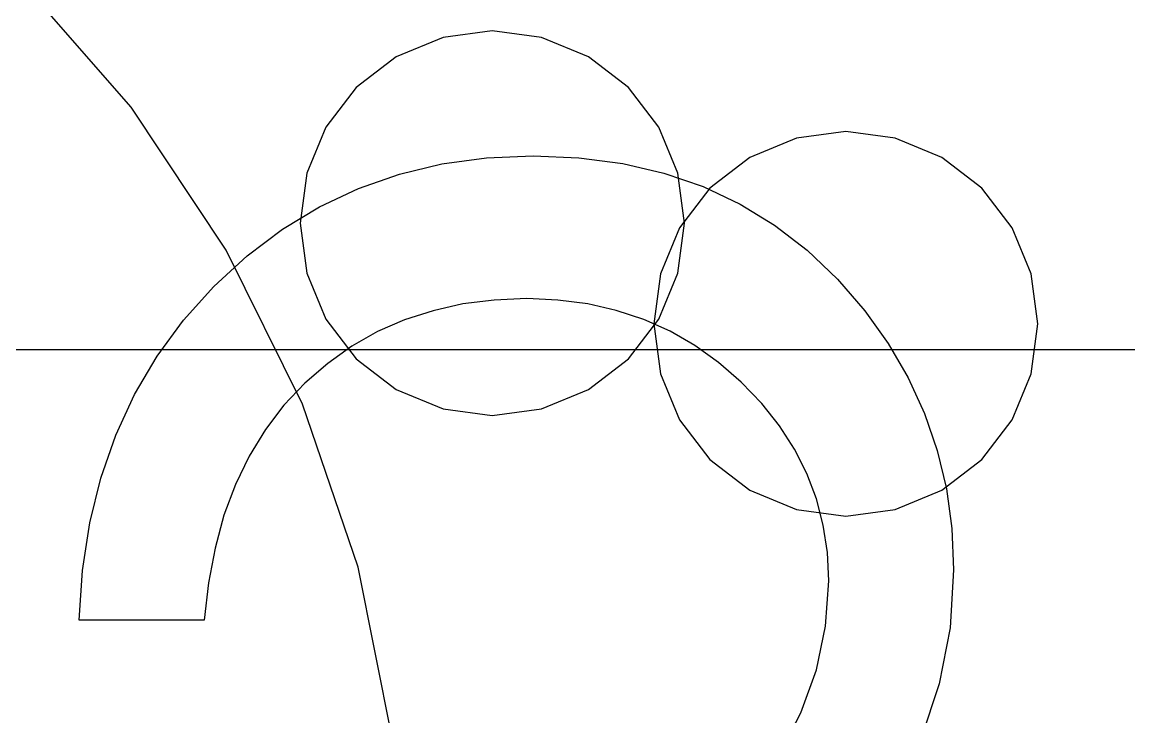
# Model space of a CAD drawing. Extents: x -257 to 298, y -311 to 343.
# Drawn here: x 10.85 to 23.57, y 26.95 to 34.93 of the extents above; entities that cross this region are included whole.
import ezdxf

# ---------------------------------------------------------------- set-up
doc = ezdxf.new("R2010")
doc.units = 0

msp = doc.modelspace()

# ---------------------------------------------------------------- linework, layer by layer
for p, q in [((19.753138, 33.596646), (19.216, 33.374784)), ((19.753138, 33.596646), (19.216, 33.374784)), ((20.32, 33.6706), (19.753138, 33.596646)), ((20.32, 33.6706), (19.753138, 33.596646)), ((20.886862, 33.596646), (20.32, 33.6706)), ((20.886862, 33.596646), (20.32, 33.6706)), ((21.424, 33.374784), (20.886862, 33.596646)), ((21.424, 33.374784), (20.886862, 33.596646)), ((19.216, 33.374784), (18.755293, 33.02054)), ((19.216, 33.374784), (18.755293, 33.02054)), ((21.884707, 33.02054), (21.424, 33.374784)), ((21.884707, 33.02054), (21.424, 33.374784)), ((18.755293, 33.02054), (18.407816, 32.5666)), ((18.755293, 33.02054), (18.407816, 32.5666)), ((22.232184, 32.5666), (21.884707, 33.02054)), ((22.232184, 32.5666), (21.884707, 33.02054)), ((18.407816, 32.5666), (18.188431, 32.038706)), ((18.407816, 32.5666), (18.188431, 32.038706)), ((22.451569, 32.038706), (22.232184, 32.5666)), ((22.451569, 32.038706), (22.232184, 32.5666)), ((18.188431, 32.038706), (18.112, 31.4626)), ((18.188431, 32.038706), (18.112, 31.4626)), ((22.528, 31.4626), (22.451569, 32.038706)), ((22.528, 31.4626), (22.451569, 32.038706)), ((18.112, 31.4626), (18.188431, 30.886494)), ((18.112, 31.4626), (18.188431, 30.886494)), ((22.451569, 30.886494), (22.528, 31.4626)), ((22.451569, 30.886494), (22.528, 31.4626)), ((22.528, 31.4626), (22.528, 31.4626)), ((22.528, 31.4626), (22.528, 31.4626)), ((18.188431, 30.886494), (18.407816, 30.3586)), ((18.188431, 30.886494), (18.407816, 30.3586)), ((22.232184, 30.3586), (22.451569, 30.886494)), ((22.232184, 30.3586), (22.451569, 30.886494)), ((18.407816, 30.3586), (18.755293, 29.90466)), ((18.407816, 30.3586), (18.755293, 29.90466)), ((21.884707, 29.90466), (22.232184, 30.3586)), ((21.884707, 29.90466), (22.232184, 30.3586)), ((18.755293, 29.90466), (19.216, 29.550416)), ((18.755293, 29.90466), (19.216, 29.550416)), ((21.424, 29.550416), (21.884707, 29.90466)), ((21.424, 29.550416), (21.884707, 29.90466)), ((19.216, 29.550416), (19.753138, 29.328554)), ((19.216, 29.550416), (19.753138, 29.328554)), ((20.886862, 29.328554), (21.424, 29.550416)), ((20.886862, 29.328554), (21.424, 29.550416)), ((19.753138, 29.328554), (20.32, 29.2546)), ((19.753138, 29.328554), (20.32, 29.2546)), ((20.32, 29.2546), (20.886862, 29.328554)), ((20.32, 29.2546), (20.886862, 29.328554))]:
    msp.add_line(p, q)
at = {"layer": 'Layer 1'}
for p, q in [((12.103157, 33.950696), (10.799881, 35.442372)), ((12.103157, 33.950696), (10.799881, 35.442372)), ((12.103157, 33.950696), (10.799881, 35.442372)), ((12.103157, 33.950696), (10.799881, 35.442372)), ((12.103157, 33.950696), (10.799881, 35.442372)), ((15.689138, 34.753046), (15.152, 34.531184)), ((15.689138, 34.753046), (15.152, 34.531184)), ((15.689138, 34.753046), (15.152, 34.531184)), ((15.689138, 34.753046), (15.152, 34.531184)), ((15.689138, 34.753046), (15.152, 34.531184)), ((15.689138, 34.753046), (15.152, 34.531184)), ((15.689138, 34.753046), (15.152, 34.531184)), ((15.689138, 34.753046), (15.152, 34.531184)), ((15.689138, 34.753046), (15.152, 34.531184)), ((15.689138, 34.753046), (15.152, 34.531184)), ((16.256, 34.827), (15.689138, 34.753046)), ((16.256, 34.827), (15.689138, 34.753046)), ((16.256, 34.827), (15.689138, 34.753046)), ((16.256, 34.827), (15.689138, 34.753046)), ((16.256, 34.827), (15.689138, 34.753046)), ((16.256, 34.827), (15.689138, 34.753046)), ((16.256, 34.827), (15.689138, 34.753046)), ((16.256, 34.827), (15.689138, 34.753046)), ((16.256, 34.827), (15.689138, 34.753046)), ((16.256, 34.827), (15.689138, 34.753046)), ((16.822862, 34.753046), (16.256, 34.827)), ((16.822862, 34.753046), (16.256, 34.827)), ((16.822862, 34.753046), (16.256, 34.827)), ((16.822862, 34.753046), (16.256, 34.827)), ((16.822862, 34.753046), (16.256, 34.827)), ((16.822862, 34.753046), (16.256, 34.827)), ((16.822862, 34.753046), (16.256, 34.827)), ((16.822862, 34.753046), (16.256, 34.827)), ((16.822862, 34.753046), (16.256, 34.827)), ((16.822862, 34.753046), (16.256, 34.827)), ((17.36, 34.531184), (16.822862, 34.753046)), ((17.36, 34.531184), (16.822862, 34.753046)), ((17.36, 34.531184), (16.822862, 34.753046)), ((17.36, 34.531184), (16.822862, 34.753046)), ((17.36, 34.531184), (16.822862, 34.753046)), ((17.36, 34.531184), (16.822862, 34.753046)), ((17.36, 34.531184), (16.822862, 34.753046)), ((17.36, 34.531184), (16.822862, 34.753046)), ((17.36, 34.531184), (16.822862, 34.753046)), ((17.36, 34.531184), (16.822862, 34.753046)), ((15.152, 34.531184), (14.691293, 34.17694)), ((15.152, 34.531184), (14.691293, 34.17694)), ((15.152, 34.531184), (14.691293, 34.17694)), ((15.152, 34.531184), (14.691293, 34.17694)), ((15.152, 34.531184), (14.691293, 34.17694)), ((15.152, 34.531184), (14.691293, 34.17694)), ((15.152, 34.531184), (14.691293, 34.17694)), ((15.152, 34.531184), (14.691293, 34.17694)), ((15.152, 34.531184), (14.691293, 34.17694)), ((15.152, 34.531184), (14.691293, 34.17694)), ((17.820707, 34.17694), (17.36, 34.531184)), ((17.820707, 34.17694), (17.36, 34.531184)), ((17.820707, 34.17694), (17.36, 34.531184)), ((17.820707, 34.17694), (17.36, 34.531184)), ((17.820707, 34.17694), (17.36, 34.531184)), ((17.820707, 34.17694), (17.36, 34.531184)), ((17.820707, 34.17694), (17.36, 34.531184)), ((17.820707, 34.17694), (17.36, 34.531184)), ((17.820707, 34.17694), (17.36, 34.531184)), ((17.820707, 34.17694), (17.36, 34.531184)), ((14.691293, 34.17694), (14.343816, 33.723)), ((14.691293, 34.17694), (14.343816, 33.723)), ((14.691293, 34.17694), (14.343816, 33.723)), ((14.691293, 34.17694), (14.343816, 33.723)), ((14.691293, 34.17694), (14.343816, 33.723)), ((14.691293, 34.17694), (14.343816, 33.723)), ((14.691293, 34.17694), (14.343816, 33.723)), ((14.691293, 34.17694), (14.343816, 33.723)), ((14.691293, 34.17694), (14.343816, 33.723)), ((14.691293, 34.17694), (14.343816, 33.723)), ((18.168184, 33.723), (17.820707, 34.17694)), ((18.168184, 33.723), (17.820707, 34.17694)), ((18.168184, 33.723), (17.820707, 34.17694)), ((18.168184, 33.723), (17.820707, 34.17694)), ((18.168184, 33.723), (17.820707, 34.17694)), ((18.168184, 33.723), (17.820707, 34.17694)), ((18.168184, 33.723), (17.820707, 34.17694)), ((18.168184, 33.723), (17.820707, 34.17694)), ((18.168184, 33.723), (17.820707, 34.17694)), ((18.168184, 33.723), (17.820707, 34.17694)), ((13.198227, 32.3092), (12.103157, 33.950696)), ((13.198227, 32.3092), (12.103157, 33.950696)), ((13.198227, 32.3092), (12.103157, 33.950696)), ((13.198227, 32.3092), (12.103157, 33.950696)), ((13.198227, 32.3092), (12.103157, 33.950696)), ((14.343816, 33.723), (14.124431, 33.195106)), ((14.343816, 33.723), (14.124431, 33.195106)), ((14.343816, 33.723), (14.124431, 33.195106)), ((14.343816, 33.723), (14.124431, 33.195106)), ((14.343816, 33.723), (14.124431, 33.195106)), ((14.343816, 33.723), (14.124431, 33.195106)), ((14.343816, 33.723), (14.124431, 33.195106)), ((14.343816, 33.723), (14.124431, 33.195106)), ((14.343816, 33.723), (14.124431, 33.195106)), ((14.343816, 33.723), (14.124431, 33.195106)), ((18.387569, 33.195106), (18.168184, 33.723)), ((18.387569, 33.195106), (18.168184, 33.723)), ((18.387569, 33.195106), (18.168184, 33.723)), ((18.387569, 33.195106), (18.168184, 33.723)), ((18.387569, 33.195106), (18.168184, 33.723)), ((18.387569, 33.195106), (18.168184, 33.723)), ((18.387569, 33.195106), (18.168184, 33.723)), ((18.387569, 33.195106), (18.168184, 33.723)), ((18.387569, 33.195106), (18.168184, 33.723)), ((18.387569, 33.195106), (18.168184, 33.723)), ((15.677571, 33.299884), (16.190391, 33.370383)), ((15.677571, 33.299884), (16.190391, 33.370383)), ((15.677571, 33.299884), (16.190391, 33.370383)), ((15.677571, 33.299884), (16.190391, 33.370383)), ((15.677571, 33.299884), (16.190391, 33.370383)), ((16.190391, 33.370383), (16.725647, 33.392961)), ((16.190391, 33.370383), (16.725647, 33.392961)), ((16.190391, 33.370383), (16.725647, 33.392961)), ((16.190391, 33.370383), (16.725647, 33.392961)), ((16.190391, 33.370383), (16.725647, 33.392961)), ((16.7256, 33.3928), (17.251241, 33.370222)), ((16.7256, 33.3928), (17.251241, 33.370222)), ((16.7256, 33.3928), (17.251241, 33.370222)), ((16.7256, 33.3928), (17.251241, 33.370222)), ((16.7256, 33.3928), (17.251241, 33.370222)), ((17.251241, 33.370222), (17.754446, 33.302912)), ((17.251241, 33.370222), (17.754446, 33.302912)), ((17.251241, 33.370222), (17.754446, 33.302912)), ((17.251241, 33.370222), (17.754446, 33.302912)), ((17.251241, 33.370222), (17.754446, 33.302912)), ((15.187187, 33.181294), (15.677571, 33.299884)), ((15.187187, 33.181294), (15.677571, 33.299884)), ((15.187187, 33.181294), (15.677571, 33.299884)), ((15.187187, 33.181294), (15.677571, 33.299884)), ((15.187187, 33.181294), (15.677571, 33.299884)), ((17.754446, 33.302912), (18.228805, 33.193946)), ((17.754446, 33.302912), (18.228805, 33.193946)), ((17.754446, 33.302912), (18.228805, 33.193946)), ((17.754446, 33.302912), (18.228805, 33.193946)), ((17.754446, 33.302912), (18.228805, 33.193946)), ((14.124431, 33.195106), (14.048, 32.619)), ((14.124431, 33.195106), (14.048, 32.619)), ((14.124431, 33.195106), (14.048, 32.619)), ((14.124431, 33.195106), (14.048, 32.619)), ((14.124431, 33.195106), (14.048, 32.619)), ((14.124431, 33.195106), (14.048, 32.619)), ((14.124431, 33.195106), (14.048, 32.619)), ((14.124431, 33.195106), (14.048, 32.619)), ((14.124431, 33.195106), (14.048, 32.619)), ((14.124431, 33.195106), (14.048, 32.619)), ((14.716033, 33.017831), (15.187187, 33.181294)), ((14.716033, 33.017831), (15.187187, 33.181294)), ((14.716033, 33.017831), (15.187187, 33.181294)), ((14.716033, 33.017831), (15.187187, 33.181294)), ((14.716033, 33.017831), (15.187187, 33.181294)), ((18.228805, 33.193946), (18.680728, 33.040107)), ((18.228805, 33.193946), (18.680728, 33.040107)), ((18.228805, 33.193946), (18.680728, 33.040107)), ((18.228805, 33.193946), (18.680728, 33.040107)), ((18.228805, 33.193946), (18.680728, 33.040107)), ((18.464, 32.619), (18.387569, 33.195106)), ((18.464, 32.619), (18.387569, 33.195106)), ((18.464, 32.619), (18.387569, 33.195106)), ((18.464, 32.619), (18.387569, 33.195106)), ((18.464, 32.619), (18.387569, 33.195106)), ((18.464, 32.619), (18.387569, 33.195106)), ((18.464, 32.619), (18.387569, 33.195106)), ((18.464, 32.619), (18.387569, 33.195106)), ((18.464, 32.619), (18.387569, 33.195106)), ((18.464, 32.619), (18.387569, 33.195106)), ((14.27052, 32.806277), (14.716033, 33.017831)), ((14.27052, 32.806277), (14.716033, 33.017831)), ((14.27052, 32.806277), (14.716033, 33.017831)), ((14.27052, 32.806277), (14.716033, 33.017831)), ((14.27052, 32.806277), (14.716033, 33.017831)), ((18.680728, 33.040107), (19.103804, 32.838177)), ((18.680728, 33.040107), (19.103804, 32.838177)), ((18.680728, 33.040107), (19.103804, 32.838177)), ((18.680728, 33.040107), (19.103804, 32.838177)), ((18.680728, 33.040107), (19.103804, 32.838177)), ((19.103804, 32.838177), (19.50124, 32.594591)), ((19.103804, 32.838177), (19.50124, 32.594591)), ((19.103804, 32.838177), (19.50124, 32.594591)), ((19.103804, 32.838177), (19.50124, 32.594591)), ((19.103804, 32.838177), (19.50124, 32.594591)), ((13.844238, 32.549878), (14.27052, 32.806277)), ((13.844238, 32.549878), (14.27052, 32.806277)), ((13.844238, 32.549878), (14.27052, 32.806277)), ((13.844238, 32.549878), (14.27052, 32.806277)), ((13.844238, 32.549878), (14.27052, 32.806277)), ((14.048, 32.619), (14.124431, 32.042894)), ((14.048, 32.619), (14.124431, 32.042894)), ((14.048, 32.619), (14.124431, 32.042894)), ((14.048, 32.619), (14.124431, 32.042894)), ((14.048, 32.619), (14.124431, 32.042894)), ((14.048, 32.619), (14.124431, 32.042894)), ((14.048, 32.619), (14.124431, 32.042894)), ((14.048, 32.619), (14.124431, 32.042894)), ((14.048, 32.619), (14.124431, 32.042894)), ((14.048, 32.619), (14.124431, 32.042894)), ((18.387569, 32.042894), (18.464, 32.619)), ((18.387569, 32.042894), (18.464, 32.619)), ((18.387569, 32.042894), (18.464, 32.619)), ((18.387569, 32.042894), (18.464, 32.619)), ((18.387569, 32.042894), (18.464, 32.619)), ((18.387569, 32.042894), (18.464, 32.619)), ((18.387569, 32.042894), (18.464, 32.619)), ((18.387569, 32.042894), (18.464, 32.619)), ((18.387569, 32.042894), (18.464, 32.619)), ((18.387569, 32.042894), (18.464, 32.619)), ((18.464, 32.619), (18.464, 32.619)), ((18.464, 32.619), (18.464, 32.619)), ((18.464, 32.619), (18.464, 32.619)), ((18.464, 32.619), (18.464, 32.619)), ((18.464, 32.619), (18.464, 32.619)), ((18.464, 32.619), (18.464, 32.619)), ((18.464, 32.619), (18.464, 32.619)), ((18.464, 32.619), (18.464, 32.619)), ((18.464, 32.619), (18.464, 32.619)), ((18.464, 32.619), (18.464, 32.619)), ((19.50124, 32.594591), (19.87624, 32.309321)), ((19.50124, 32.594591), (19.87624, 32.309321)), ((19.50124, 32.594591), (19.87624, 32.309321)), ((19.50124, 32.594591), (19.87624, 32.309321)), ((19.50124, 32.594591), (19.87624, 32.309321)), ((13.437187, 32.245389), (13.844238, 32.549878)), ((13.437187, 32.245389), (13.844238, 32.549878)), ((13.437187, 32.245389), (13.844238, 32.549878)), ((13.437187, 32.245389), (13.844238, 32.549878)), ((13.437187, 32.245389), (13.844238, 32.549878)), ((13.055777, 31.892809), (13.437187, 32.245389)), ((13.055777, 31.892809), (13.437187, 32.245389)), ((13.055777, 31.892809), (13.437187, 32.245389)), ((13.055777, 31.892809), (13.437187, 32.245389)), ((13.055777, 31.892809), (13.437187, 32.245389)), ((14.072269, 30.540093), (13.198227, 32.3092)), ((14.072269, 30.540093), (13.198227, 32.3092)), ((14.072269, 30.540093), (13.198227, 32.3092)), ((14.072269, 30.540093), (13.198227, 32.3092)), ((14.072269, 30.540093), (13.198227, 32.3092)), ((19.87624, 32.309321), (20.222393, 31.975989)), ((19.87624, 32.309321), (20.222393, 31.975989)), ((19.87624, 32.309321), (20.222393, 31.975989)), ((19.87624, 32.309321), (20.222393, 31.975989)), ((19.87624, 32.309321), (20.222393, 31.975989)), ((14.124431, 32.042894), (14.343816, 31.515)), ((14.124431, 32.042894), (14.343816, 31.515)), ((14.124431, 32.042894), (14.343816, 31.515)), ((14.124431, 32.042894), (14.343816, 31.515)), ((14.124431, 32.042894), (14.343816, 31.515)), ((14.124431, 32.042894), (14.343816, 31.515)), ((14.124431, 32.042894), (14.343816, 31.515)), ((14.124431, 32.042894), (14.343816, 31.515)), ((14.124431, 32.042894), (14.343816, 31.515)), ((14.124431, 32.042894), (14.343816, 31.515)), ((18.168184, 31.515), (18.387569, 32.042894)), ((18.168184, 31.515), (18.387569, 32.042894)), ((18.168184, 31.515), (18.387569, 32.042894)), ((18.168184, 31.515), (18.387569, 32.042894)), ((18.168184, 31.515), (18.387569, 32.042894)), ((18.168184, 31.515), (18.387569, 32.042894)), ((18.168184, 31.515), (18.387569, 32.042894)), ((18.168184, 31.515), (18.387569, 32.042894)), ((18.168184, 31.515), (18.387569, 32.042894)), ((18.168184, 31.515), (18.387569, 32.042894)), ((20.222393, 31.975989), (20.536495, 31.613814)), ((20.222393, 31.975989), (20.536495, 31.613814)), ((20.222393, 31.975989), (20.536495, 31.613814)), ((20.222393, 31.975989), (20.536495, 31.613814)), ((20.222393, 31.975989), (20.536495, 31.613814)), ((12.706418, 31.505008), (13.055777, 31.892809)), ((12.706418, 31.505008), (13.055777, 31.892809)), ((12.706418, 31.505008), (13.055777, 31.892809)), ((12.706418, 31.505008), (13.055777, 31.892809)), ((12.706418, 31.505008), (13.055777, 31.892809)), ((15.917926, 31.69084), (15.574978, 31.613906)), ((15.917926, 31.69084), (15.574978, 31.613906)), ((15.917926, 31.69084), (15.574978, 31.613906)), ((15.917926, 31.69084), (15.574978, 31.613906)), ((15.917926, 31.69084), (15.574978, 31.613906)), ((16.2769, 31.735713), (15.917926, 31.69084)), ((16.2769, 31.735713), (15.917926, 31.69084)), ((16.2769, 31.735713), (15.917926, 31.69084)), ((16.2769, 31.735713), (15.917926, 31.69084)), ((16.2769, 31.735713), (15.917926, 31.69084)), ((16.6519, 31.7518), (16.2769, 31.735713)), ((16.6519, 31.7518), (16.2769, 31.735713)), ((16.6519, 31.7518), (16.2769, 31.735713)), ((16.6519, 31.7518), (16.2769, 31.735713)), ((16.6519, 31.7518), (16.2769, 31.735713)), ((17.010923, 31.735775), (16.651949, 31.751861)), ((17.010923, 31.735775), (16.651949, 31.751861)), ((17.010923, 31.735775), (16.651949, 31.751861)), ((17.010923, 31.735775), (16.651949, 31.751861)), ((17.010923, 31.735775), (16.651949, 31.751861)), ((17.353872, 31.690901), (17.010923, 31.735775)), ((17.353872, 31.690901), (17.010923, 31.735775)), ((17.353872, 31.690901), (17.010923, 31.735775)), ((17.353872, 31.690901), (17.010923, 31.735775)), ((17.353872, 31.690901), (17.010923, 31.735775)), ((17.680795, 31.617185), (17.353872, 31.690901)), ((17.680795, 31.617185), (17.353872, 31.690901)), ((17.680795, 31.617185), (17.353872, 31.690901)), ((17.680795, 31.617185), (17.353872, 31.690901)), ((17.680795, 31.617185), (17.353872, 31.690901)), ((15.574978, 31.613906), (15.248055, 31.508129)), ((15.574978, 31.613906), (15.248055, 31.508129)), ((15.574978, 31.613906), (15.248055, 31.508129)), ((15.574978, 31.613906), (15.248055, 31.508129)), ((15.574978, 31.613906), (15.248055, 31.508129)), ((17.998103, 31.511408), (17.680795, 31.617185)), ((17.998103, 31.511408), (17.680795, 31.617185)), ((17.998103, 31.511408), (17.680795, 31.617185)), ((17.998103, 31.511408), (17.680795, 31.617185)), ((17.998103, 31.511408), (17.680795, 31.617185)), ((20.536495, 31.613814), (20.805726, 31.235608)), ((20.536495, 31.613814), (20.805726, 31.235608)), ((20.536495, 31.613814), (20.805726, 31.235608)), ((20.536495, 31.613814), (20.805726, 31.235608)), ((20.536495, 31.613814), (20.805726, 31.235608)), ((12.401931, 31.091553), (12.706418, 31.505008)), ((12.401931, 31.091553), (12.706418, 31.505008)), ((12.401931, 31.091553), (12.706418, 31.505008)), ((12.401931, 31.091553), (12.706418, 31.505008)), ((12.401931, 31.091553), (12.706418, 31.505008)), ((14.343816, 31.515), (14.691293, 31.06106)), ((14.343816, 31.515), (14.691293, 31.06106)), ((14.343816, 31.515), (14.691293, 31.06106)), ((14.343816, 31.515), (14.691293, 31.06106)), ((14.343816, 31.515), (14.691293, 31.06106)), ((14.343816, 31.515), (14.691293, 31.06106)), ((14.343816, 31.515), (14.691293, 31.06106)), ((14.343816, 31.515), (14.691293, 31.06106)), ((14.343816, 31.515), (14.691293, 31.06106)), ((14.343816, 31.515), (14.691293, 31.06106)), ((15.248055, 31.508129), (14.937158, 31.373537)), ((15.248055, 31.508129), (14.937158, 31.373537)), ((15.248055, 31.508129), (14.937158, 31.373537)), ((15.248055, 31.508129), (14.937158, 31.373537)), ((15.248055, 31.508129), (14.937158, 31.373537)), ((17.820707, 31.06106), (18.168184, 31.515)), ((17.820707, 31.06106), (18.168184, 31.515)), ((17.820707, 31.06106), (18.168184, 31.515)), ((17.820707, 31.06106), (18.168184, 31.515)), ((17.820707, 31.06106), (18.168184, 31.515)), ((17.820707, 31.06106), (18.168184, 31.515)), ((17.820707, 31.06106), (18.168184, 31.515)), ((17.820707, 31.06106), (18.168184, 31.515)), ((17.820707, 31.06106), (18.168184, 31.515)), ((17.820707, 31.06106), (18.168184, 31.515)), ((18.299385, 31.376788), (17.998103, 31.511408)), ((18.299385, 31.376788), (17.998103, 31.511408)), ((18.299385, 31.376788), (17.998103, 31.511408)), ((18.299385, 31.376788), (17.998103, 31.511408)), ((18.299385, 31.376788), (17.998103, 31.511408)), ((14.937158, 31.373537), (14.642287, 31.206857)), ((14.937158, 31.373537), (14.642287, 31.206857)), ((14.937158, 31.373537), (14.642287, 31.206857)), ((14.937158, 31.373537), (14.642287, 31.206857)), ((14.937158, 31.373537), (14.642287, 31.206857)), ((18.584641, 31.213325), (18.299385, 31.376788)), ((18.584641, 31.213325), (18.299385, 31.376788)), ((18.584641, 31.213325), (18.299385, 31.376788)), ((18.584641, 31.213325), (18.299385, 31.376788)), ((18.584641, 31.213325), (18.299385, 31.376788)), ((14.642287, 31.206857), (14.363441, 31.008144)), ((14.642287, 31.206857), (14.363441, 31.008144)), ((14.642287, 31.206857), (14.363441, 31.008144)), ((14.642287, 31.206857), (14.363441, 31.008144)), ((14.642287, 31.206857), (14.363441, 31.008144)), ((18.857077, 31.01783), (18.584641, 31.213325)), ((18.857077, 31.01783), (18.584641, 31.213325)), ((18.857077, 31.01783), (18.584641, 31.213325)), ((18.857077, 31.01783), (18.584641, 31.213325)), ((18.857077, 31.01783), (18.584641, 31.213325)), ((20.805726, 31.235608), (21.036495, 30.841372)), ((20.805726, 31.235608), (21.036495, 30.841372)), ((20.805726, 31.235608), (21.036495, 30.841372)), ((20.805726, 31.235608), (21.036495, 30.841372)), ((20.805726, 31.235608), (21.036495, 30.841372)), ((27.0933, 31.1633), (9.67465, 31.1633)), ((27.0933, 31.1633), (9.67465, 31.1633)), ((27.0933, 31.1633), (9.67465, 31.1633)), ((27.0933, 31.1633), (9.67465, 31.1633)), ((12.142316, 30.649226), (12.401931, 31.091553)), ((12.142316, 30.649226), (12.401931, 31.091553)), ((12.142316, 30.649226), (12.401931, 31.091553)), ((12.142316, 30.649226), (12.401931, 31.091553)), ((12.142316, 30.649226), (12.401931, 31.091553)), ((14.691293, 31.06106), (15.152, 30.706816)), ((14.691293, 31.06106), (15.152, 30.706816)), ((14.691293, 31.06106), (15.152, 30.706816)), ((14.691293, 31.06106), (15.152, 30.706816)), ((14.691293, 31.06106), (15.152, 30.706816)), ((14.691293, 31.06106), (15.152, 30.706816)), ((14.691293, 31.06106), (15.152, 30.706816)), ((14.691293, 31.06106), (15.152, 30.706816)), ((14.691293, 31.06106), (15.152, 30.706816)), ((14.691293, 31.06106), (15.152, 30.706816)), ((17.36, 30.706816), (17.820707, 31.06106)), ((17.36, 30.706816), (17.820707, 31.06106)), ((17.36, 30.706816), (17.820707, 31.06106)), ((17.36, 30.706816), (17.820707, 31.06106)), ((17.36, 30.706816), (17.820707, 31.06106)), ((17.36, 30.706816), (17.820707, 31.06106)), ((17.36, 30.706816), (17.820707, 31.06106)), ((17.36, 30.706816), (17.820707, 31.06106)), ((17.36, 30.706816), (17.820707, 31.06106)), ((17.36, 30.706816), (17.820707, 31.06106)), ((14.363441, 31.008144), (14.100621, 30.780588)), ((14.363441, 31.008144), (14.100621, 30.780588)), ((14.363441, 31.008144), (14.100621, 30.780588)), ((14.363441, 31.008144), (14.100621, 30.780588)), ((14.363441, 31.008144), (14.100621, 30.780588)), ((19.116692, 30.793464), (18.857077, 31.01783)), ((19.116692, 30.793464), (18.857077, 31.01783)), ((19.116692, 30.793464), (18.857077, 31.01783)), ((19.116692, 30.793464), (18.857077, 31.01783)), ((19.116692, 30.793464), (18.857077, 31.01783)), ((19.353871, 30.546661), (19.116692, 30.793464)), ((19.353871, 30.546661), (19.116692, 30.793464)), ((19.353871, 30.546661), (19.116692, 30.793464)), ((19.353871, 30.546661), (19.116692, 30.793464)), ((19.353871, 30.546661), (19.116692, 30.793464)), ((21.036495, 30.841372), (21.225597, 30.434323)), ((21.036495, 30.841372), (21.225597, 30.434323)), ((21.036495, 30.841372), (21.225597, 30.434323)), ((21.036495, 30.841372), (21.225597, 30.434323)), ((21.036495, 30.841372), (21.225597, 30.434323)), ((14.100621, 30.780588), (13.860237, 30.527378)), ((14.100621, 30.780588), (13.860237, 30.527378)), ((14.100621, 30.780588), (13.860237, 30.527378)), ((14.100621, 30.780588), (13.860237, 30.527378)), ((14.100621, 30.780588), (13.860237, 30.527378)), ((15.152, 30.706816), (15.689138, 30.484954)), ((15.152, 30.706816), (15.689138, 30.484954)), ((15.152, 30.706816), (15.689138, 30.484954)), ((15.152, 30.706816), (15.689138, 30.484954)), ((15.152, 30.706816), (15.689138, 30.484954)), ((15.152, 30.706816), (15.689138, 30.484954)), ((15.152, 30.706816), (15.689138, 30.484954)), ((15.152, 30.706816), (15.689138, 30.484954)), ((15.152, 30.706816), (15.689138, 30.484954)), ((15.152, 30.706816), (15.689138, 30.484954)), ((16.822862, 30.484954), (17.36, 30.706816)), ((16.822862, 30.484954), (17.36, 30.706816)), ((16.822862, 30.484954), (17.36, 30.706816)), ((16.822862, 30.484954), (17.36, 30.706816)), ((16.822862, 30.484954), (17.36, 30.706816)), ((16.822862, 30.484954), (17.36, 30.706816)), ((16.822862, 30.484954), (17.36, 30.706816)), ((16.822862, 30.484954), (17.36, 30.706816)), ((16.822862, 30.484954), (17.36, 30.706816)), ((16.822862, 30.484954), (17.36, 30.706816)), ((11.927572, 30.184491), (12.142316, 30.649226)), ((11.927572, 30.184491), (12.142316, 30.649226)), ((11.927572, 30.184491), (12.142316, 30.649226)), ((11.927572, 30.184491), (12.142316, 30.649226)), ((11.927572, 30.184491), (12.142316, 30.649226)), ((14.71246, 28.665585), (14.072269, 30.540093)), ((14.71246, 28.665585), (14.072269, 30.540093)), ((14.71246, 28.665585), (14.072269, 30.540093)), ((14.71246, 28.665585), (14.072269, 30.540093)), ((14.71246, 28.665585), (14.072269, 30.540093)), ((19.555794, 30.290262), (19.353871, 30.546661)), ((19.555794, 30.290262), (19.353871, 30.546661)), ((19.555794, 30.290262), (19.353871, 30.546661)), ((19.555794, 30.290262), (19.353871, 30.546661)), ((19.555794, 30.290262), (19.353871, 30.546661)), ((13.860237, 30.527378), (13.648699, 30.248514)), ((13.860237, 30.527378), (13.648699, 30.248514)), ((13.860237, 30.527378), (13.648699, 30.248514)), ((13.860237, 30.527378), (13.648699, 30.248514)), ((13.860237, 30.527378), (13.648699, 30.248514)), ((15.689138, 30.484954), (16.256, 30.411)), ((15.689138, 30.484954), (16.256, 30.411)), ((15.689138, 30.484954), (16.256, 30.411)), ((15.689138, 30.484954), (16.256, 30.411)), ((15.689138, 30.484954), (16.256, 30.411)), ((15.689138, 30.484954), (16.256, 30.411)), ((15.689138, 30.484954), (16.256, 30.411)), ((15.689138, 30.484954), (16.256, 30.411)), ((15.689138, 30.484954), (16.256, 30.411)), ((15.689138, 30.484954), (16.256, 30.411)), ((16.256, 30.411), (16.822862, 30.484954)), ((16.256, 30.411), (16.822862, 30.484954)), ((16.256, 30.411), (16.822862, 30.484954)), ((16.256, 30.411), (16.822862, 30.484954)), ((16.256, 30.411), (16.822862, 30.484954)), ((16.256, 30.411), (16.822862, 30.484954)), ((16.256, 30.411), (16.822862, 30.484954)), ((16.256, 30.411), (16.822862, 30.484954)), ((16.256, 30.411), (16.822862, 30.484954)), ((16.256, 30.411), (16.822862, 30.484954)), ((21.225597, 30.434323), (21.369828, 30.008055)), ((21.225597, 30.434323), (21.369828, 30.008055)), ((21.225597, 30.434323), (21.369828, 30.008055)), ((21.225597, 30.434323), (21.369828, 30.008055)), ((21.225597, 30.434323), (21.369828, 30.008055)), ((19.728871, 30.02424), (19.555794, 30.290262)), ((19.728871, 30.02424), (19.555794, 30.290262)), ((19.728871, 30.02424), (19.555794, 30.290262)), ((19.728871, 30.02424), (19.555794, 30.290262)), ((19.728871, 30.02424), (19.555794, 30.290262)), ((11.754495, 29.690913), (11.927572, 30.184491)), ((11.754495, 29.690913), (11.927572, 30.184491)), ((11.754495, 29.690913), (11.927572, 30.184491)), ((11.754495, 29.690913), (11.927572, 30.184491)), ((11.754495, 29.690913), (11.927572, 30.184491)), ((13.648699, 30.248514), (13.462802, 29.944025)), ((13.648699, 30.248514), (13.462802, 29.944025)), ((13.648699, 30.248514), (13.462802, 29.944025)), ((13.648699, 30.248514), (13.462802, 29.944025)), ((13.648699, 30.248514), (13.462802, 29.944025)), ((19.873102, 29.742187), (19.728871, 30.02424)), ((19.873102, 29.742187), (19.728871, 30.02424)), ((19.873102, 29.742187), (19.728871, 30.02424)), ((19.873102, 29.742187), (19.728871, 30.02424)), ((19.873102, 29.742187), (19.728871, 30.02424)), ((13.462802, 29.944025), (13.302546, 29.617127)), ((13.462802, 29.944025), (13.302546, 29.617127)), ((13.462802, 29.944025), (13.302546, 29.617127)), ((13.462802, 29.944025), (13.302546, 29.617127)), ((13.462802, 29.944025), (13.302546, 29.617127)), ((21.369828, 30.008055), (21.475597, 29.565728)), ((21.369828, 30.008055), (21.475597, 29.565728)), ((21.369828, 30.008055), (21.475597, 29.565728)), ((21.369828, 30.008055), (21.475597, 29.565728)), ((21.369828, 30.008055), (21.475597, 29.565728)), ((11.629495, 29.17487), (11.754495, 29.690913)), ((11.629495, 29.17487), (11.754495, 29.690913)), ((11.629495, 29.17487), (11.754495, 29.690913)), ((11.629495, 29.17487), (11.754495, 29.690913)), ((11.629495, 29.17487), (11.754495, 29.690913)), ((19.982076, 29.450511), (19.873102, 29.742187)), ((19.982076, 29.450511), (19.873102, 29.742187)), ((19.982076, 29.450511), (19.873102, 29.742187)), ((19.982076, 29.450511), (19.873102, 29.742187)), ((19.982076, 29.450511), (19.873102, 29.742187)), ((13.302546, 29.617127), (13.171136, 29.264547)), ((13.302546, 29.617127), (13.171136, 29.264547)), ((13.302546, 29.617127), (13.171136, 29.264547)), ((13.302546, 29.617127), (13.171136, 29.264547)), ((13.302546, 29.617127), (13.171136, 29.264547)), ((21.475597, 29.565728), (21.536494, 29.110617)), ((21.475597, 29.565728), (21.536494, 29.110617)), ((21.475597, 29.565728), (21.536494, 29.110617)), ((21.475597, 29.565728), (21.536494, 29.110617)), ((21.475597, 29.565728), (21.536494, 29.110617)), ((20.058999, 29.149239), (19.982076, 29.450511)), ((20.058999, 29.149239), (19.982076, 29.450511)), ((20.058999, 29.149239), (19.982076, 29.450511)), ((20.058999, 29.149239), (19.982076, 29.450511)), ((20.058999, 29.149239), (19.982076, 29.450511)), ((13.171136, 29.264547), (13.068572, 28.886341)), ((13.171136, 29.264547), (13.068572, 28.886341)), ((13.171136, 29.264547), (13.068572, 28.886341)), ((13.171136, 29.264547), (13.068572, 28.886341)), ((13.171136, 29.264547), (13.068572, 28.886341)), ((11.546162, 28.630012), (11.629495, 29.17487)), ((11.546162, 28.630012), (11.629495, 29.17487)), ((11.546162, 28.630012), (11.629495, 29.17487)), ((11.546162, 28.630012), (11.629495, 29.17487)), ((11.546162, 28.630012), (11.629495, 29.17487)), ((20.107075, 28.835126), (20.058999, 29.149239)), ((20.107075, 28.835126), (20.058999, 29.149239)), ((20.107075, 28.835126), (20.058999, 29.149239)), ((20.107075, 28.835126), (20.058999, 29.149239)), ((20.107075, 28.835126), (20.058999, 29.149239)), ((21.536494, 29.110617), (21.558931, 28.636258)), ((21.536494, 29.110617), (21.558931, 28.636258)), ((21.536494, 29.110617), (21.558931, 28.636258)), ((21.536494, 29.110617), (21.558931, 28.636258)), ((21.536494, 29.110617), (21.558931, 28.636258)), ((13.068572, 28.886341), (12.991649, 28.485699)), ((13.068572, 28.886341), (12.991649, 28.485699)), ((13.068572, 28.886341), (12.991649, 28.485699)), ((13.068572, 28.886341), (12.991649, 28.485699)), ((13.068572, 28.886341), (12.991649, 28.485699)), ((20.1231, 28.5082), (20.107075, 28.835126)), ((20.1231, 28.5082), (20.107075, 28.835126)), ((20.1231, 28.5082), (20.107075, 28.835126)), ((20.1231, 28.5082), (20.107075, 28.835126)), ((20.1231, 28.5082), (20.107075, 28.835126)), ((11.5077, 28.0595), (11.546162, 28.630012)), ((11.5077, 28.0595), (11.546162, 28.630012)), ((11.5077, 28.0595), (11.546162, 28.630012)), ((11.5077, 28.0595), (11.546162, 28.630012)), ((11.5077, 28.0595), (11.546162, 28.630012)), ((15.105978, 26.707884), (14.71246, 28.665585)), ((15.105978, 26.707884), (14.71246, 28.665585)), ((15.105978, 26.707884), (14.71246, 28.665585)), ((15.105978, 26.707884), (14.71246, 28.665585)), ((15.105978, 26.707884), (14.71246, 28.665585)), ((21.559, 28.6364), (21.517333, 27.969735)), ((21.559, 28.6364), (21.517333, 27.969735)), ((21.559, 28.6364), (21.517333, 27.969735)), ((21.559, 28.6364), (21.517333, 27.969735)), ((21.559, 28.6364), (21.517333, 27.969735)), ((20.087783, 27.989002), (20.123039, 28.508234)), ((20.087783, 27.989002), (20.123039, 28.508234)), ((20.087783, 27.989002), (20.123039, 28.508234)), ((20.087783, 27.989002), (20.123039, 28.508234)), ((20.087783, 27.989002), (20.123039, 28.508234)), ((12.991649, 28.485699), (12.943572, 28.059431)), ((12.991649, 28.485699), (12.943572, 28.059431)), ((12.991649, 28.485699), (12.943572, 28.059431)), ((12.991649, 28.485699), (12.943572, 28.059431)), ((12.991649, 28.485699), (12.943572, 28.059431)), ((12.9436, 28.0589), (11.5077, 28.0589)), ((12.9436, 28.0589), (11.5077, 28.0589)), ((12.9436, 28.0589), (11.5077, 28.0589)), ((12.9436, 28.0589), (11.5077, 28.0589)), ((12.9436, 28.0589), (11.5077, 28.0589)), ((19.982014, 27.4858), (20.087783, 27.989002)), ((19.982014, 27.4858), (20.087783, 27.989002)), ((19.982014, 27.4858), (20.087783, 27.989002)), ((19.982014, 27.4858), (20.087783, 27.989002)), ((19.982014, 27.4858), (20.087783, 27.989002)), ((21.517333, 27.969735), (21.392333, 27.325507)), ((21.517333, 27.969735), (21.392333, 27.325507)), ((21.517333, 27.969735), (21.392333, 27.325507)), ((21.517333, 27.969735), (21.392333, 27.325507)), ((21.517333, 27.969735), (21.392333, 27.325507)), ((19.802527, 26.992222), (19.982014, 27.4858)), ((19.802527, 26.992222), (19.982014, 27.4858)), ((19.802527, 26.992222), (19.982014, 27.4858)), ((19.802527, 26.992222), (19.982014, 27.4858)), ((19.802527, 26.992222), (19.982014, 27.4858)), ((21.392333, 27.325507), (21.187205, 26.703715)), ((21.392333, 27.325507), (21.187205, 26.703715)), ((21.392333, 27.325507), (21.187205, 26.703715)), ((21.392333, 27.325507), (21.187205, 26.703715)), ((21.392333, 27.325507), (21.187205, 26.703715)), ((19.552527, 26.511457), (19.802527, 26.992222)), ((19.552527, 26.511457), (19.802527, 26.992222)), ((19.552527, 26.511457), (19.802527, 26.992222)), ((19.552527, 26.511457), (19.802527, 26.992222)), ((19.552527, 26.511457), (19.802527, 26.992222))]:
    msp.add_line(p, q, dxfattribs=at)

doc.saveas('drawing.dxf')
